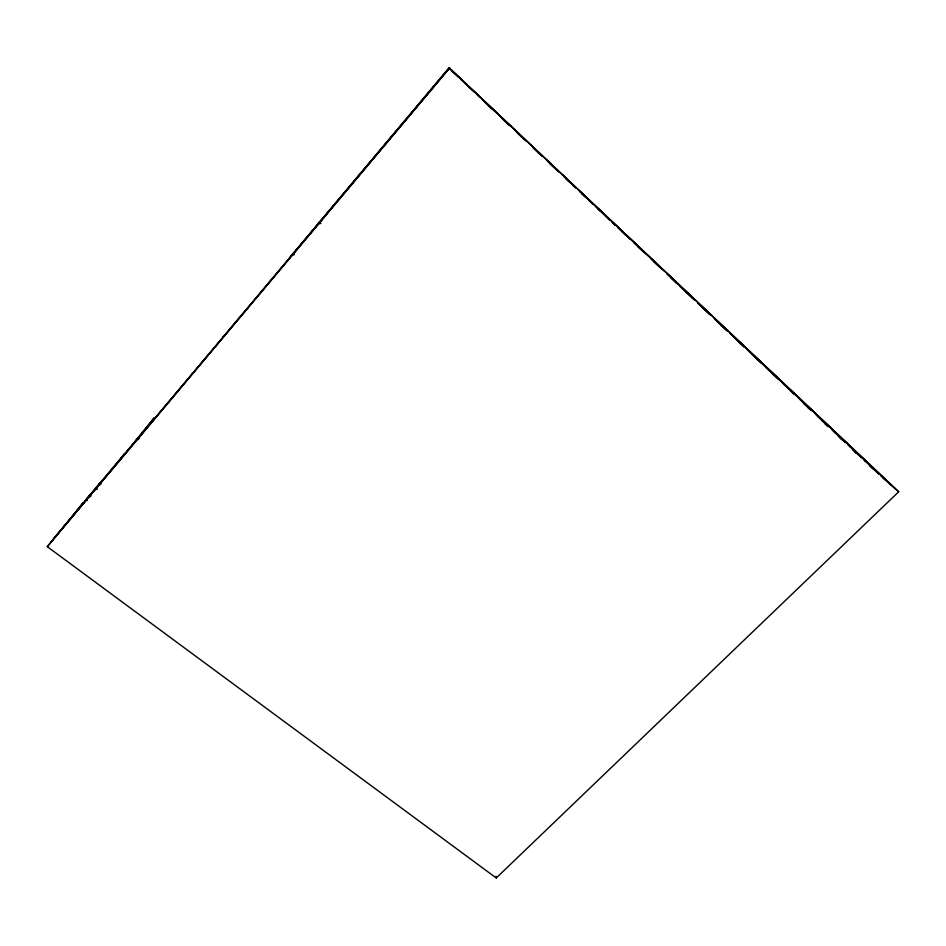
<?xml version="1.0" encoding="UTF-8"?>
<svg xmlns="http://www.w3.org/2000/svg" width="946" height="946" viewBox="0 0 946 946"><rect width="100%" height="100%" fill="white"/><g stroke="black" fill="none" stroke-linecap="round" stroke-linejoin="round"><path stroke-width="1.42" d="M87.174 500.517L87.339 497.998L81.734 504.998M319.299 221.943L318.033 223.788L320.942 223.422M289.902 257.265L448.842 68.088M222.795 337.225L223.634 336.114M144.726 430.04L154.127 417.896L126.433 451.798M120.698 458.633L124.837 453.311L98.963 484.494M100.666 484.742L100.619 482.2L96.918 486.93L96.965 489.496M86.015 499.89L90.591 494.072L90.65 496.721M50.765 542.295L449.433 68.041L898.7 491.766L496.248 877.983L47.3 546.682L83.213 502.622L75.846 511.999M86.346 499.11L100.619 482.2M54.17 537.978L449.161 68.065M47.3 546.682L449.705 68.017L448.711 68.1M136.401 438.991L139.299 438.637M291.498 255.018L294.36 254.675M676.91 283.481L666.883 273.761M803.107 402.807L805.33 404.746M855.219 452.164L856.177 453.004M882.855 477.718L898.7 491.766M449.303 68.053L895.448 488.881M449.031 68.077L480.343 97.414M482.425 99.448L496.425 112.598M498.518 114.632L511.443 126.764M514.612 129.815L526.461 140.93M530.659 145.022L542.555 156.114M546.753 160.205L558.648 171.297M561.865 174.336L575.807 187.497M577.947 189.519L664.837 271.514M666.989 273.536L679.831 285.727M683.071 288.719L694.849 299.894M698.089 302.886L710.966 315.042M714.183 318.069L727.013 330.438M730.277 333.252L744.195 346.65M746.359 348.435L848.266 444.596M850.407 446.63L864.36 459.78M866.501 461.814L879.366 473.958M882.594 476.997L891.167 485.085M452.129 71.127L458.562 77.205M460.655 79.239L465.006 83.283M468.235 86.323L474.679 92.401M476.76 94.434L480.048 97.462M484.34 101.518L495.077 111.652M500.399 116.736L510.107 125.83M516.457 131.955L525.941 140.966M532.574 147.162L541.963 156.078M547.687 161.293L559.039 172.196M563.757 176.524L575.511 187.746M579.91 191.695L592.704 203.958M596.015 206.89L600.284 210.982M600.686 211.49L609.898 220.181M612.121 222.085L615.314 225.172M617.762 227.608L630.355 239.362M633.773 242.708L645.385 253.54M650.848 258.814L661.514 268.699M682.988 288.956L693.725 299.267M699.094 304.151L709.843 314.474M715.2 319.358L727.036 330.698M730.253 333.749L736.686 339.614M738.826 341.648L744.23 346.922M746.347 348.731L751.715 353.804M753.903 356.051L766.745 367.982M769.985 371.104L781.774 382.172M786.079 386.228L796.816 396.362M802.184 401.423L811.845 410.54M817.297 415.873L828.046 426.007M833.379 430.986L845.239 442.231M849.461 446.098L861.357 457.438M864.585 460.477L878.55 473.662M880.702 475.684L885.941 480.45M487.344 104.616L491.636 108.672M502.373 118.794L508.818 124.872M517.403 132.984L523.848 139.062M533.509 148.179L538.877 153.24M549.614 163.362L553.907 167.418M565.72 178.558L568.936 181.597M573.229 185.653L575.381 187.675M581.825 193.753L585.042 196.792M589.334 200.848L592.563 203.887M597.931 208.948L600.071 210.982M605.44 216.043L609.732 220.099M612.961 223.138L615.101 225.16M621.546 231.238L625.945 235.365M637.663 246.421L642.984 251.447M653.639 261.498L660.024 267.529M670.679 277.568L677.064 283.599M680.139 286.508L683.284 289.476M684.939 291.096L694.08 299.669M698.124 303.489L701.305 306.492M701.885 307.072L710.174 314.852M716.157 320.493L727.344 331.053M733.126 336.504L744.124 346.945M750.213 352.633L761.364 363.264M766.201 367.84L778.298 379.192M782.318 382.917L794.321 394.305M798.365 398.065L811.408 410.422M815.487 414.218L828.495 426.54M831.546 429.366L845.582 442.669M847.592 444.502L850.726 447.458M853.316 450.083L861.593 457.829M863.639 459.65L865.779 461.672M870.308 466.118L878.68 473.899M804.053 403.776L811.029 410.245M822.074 420.722L827.987 426.244M838.168 435.905L841.396 438.944M852.37 449.244L856.414 453.122M869.327 465.243L873.56 469.24M807.849 407.537L811.018 410.529M824.888 423.654L828.046 426.634M840.131 437.986L842.153 439.89M496.094 876.315L496.248 877.983"/></g></svg>
